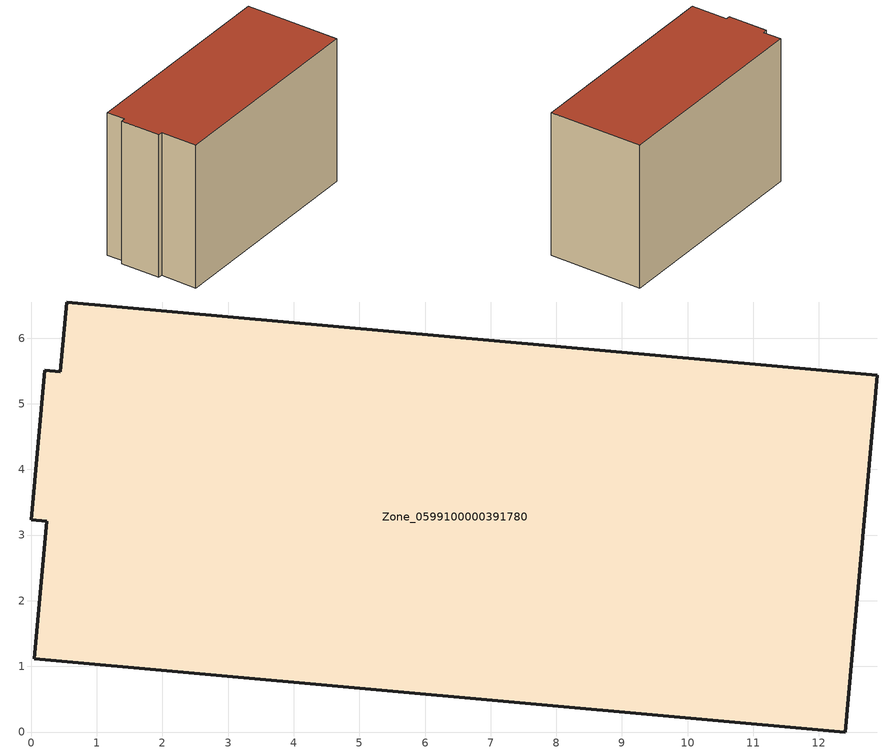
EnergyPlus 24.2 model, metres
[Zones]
Zone_0599100000391780
 floor ground (C_G): 12.89,5.43 12.4,0 0.05,1.12 0.24,3.21 0,3.23 0.21,5.51 0.45,5.49 0.54,6.55 z0
 wall outside (C_F): 0.45,5.49 0.21,5.51 0,3.23 0.24,3.21 0.05,1.12 12.4,0 12.89,5.43 0.54,6.55 0.45,5.49 z0:8.48
 roof outside (C_R): 12.89,5.43 0.54,6.55 0.45,5.49 0.21,5.51 0,3.23 0.24,3.21 0.05,1.12 12.4,0 z8.48
[BUILDING]
Pand.0599100000391780: North Axis=0; Terrain=City; Loads Convergence Tolerance Value=0.04; Temperature Convergence Tolerance Value=0.4; Solar Distribution=FullExterior; Maximum Number of Warmup Days=25; Minimum Number of Warmup Days=1
[Site:Location]
Rotterdam.The.Hague.AP_ZH_NLD Design_Conditions: Latitude=51.96; Longitude=4.45; Time Zone=1; Elevation=-4.5
[SITE:GROUNDTEMPERATURE:BUILDINGSURFACE]
18, 18, 18, 18, 18, 18, 18, 18, 18, 18, 18, 18
[MATERIAL] Thermal Absorptance=0.9; Solar Absorptance=0.7; Visible Absorptance=0.7
Name | Roughness | Thickness | Conductivity | Density | Specific Heat
G.TI.1992-2005 | MediumSmooth | 0.15 | 0.06 | 540 | 1210
F.TI.1992-2005 | Rough | 0.3 | 0.12 | 1920 | 840
R.TI.1992-2005 | MediumRough | 0.2 | 0.08 | 1500 | 1000
[CONSTRUCTION]
C_G: G.TI.1992-2005
C_F: F.TI.1992-2005
C_R: R.TI.1992-2005
[ZONE]
Zone_0599100000391780: Type=1; Multiplier=1; Ceiling Height=Autocalculate; Volume=Autocalculate; Floor Area=autocalculate; Part of Total Floor Area=Yes
[ZONEINFILTRATION:DESIGNFLOWRATE]
Infil_Zone_0599100000391780: Zone or ZoneList or Space or SpaceList=Zone_0599100000391780; Schedule=AlwaysOn; Design Flow Rate Calculation Method=Flow/Area; Flow Rate per Floor Area=0.0015; Constant Term Coefficient=1; Temperature Term Coefficient=0; Velocity Term Coefficient=0; Velocity Squared Term Coefficient=0
[HVACTEMPLATE:ZONE:IDEALLOADSAIRSYSTEM]
Zone_0599100000391780: Maximum Heating Supply Air Temperature=50; Minimum Cooling Supply Air Temperature=13; Maximum Heating Supply Air Humidity Ratio=0.0156; Minimum Cooling Supply Air Humidity Ratio=0.0077; Heating Limit=NoLimit; Cooling Limit=NoLimit; Dehumidification Control Type=ConstantSensibleHeatRatio; Cooling Sensible Heat Ratio=0.7; Dehumidification Setpoint=60; Humidification Control Type=None; Humidification Setpoint=30; Outdoor Air Method=None; Outdoor Air Flow Rate per Person=0.00944; Outdoor Air Flow Rate per Zone Floor Area=0; Outdoor Air Flow Rate per Zone=0; Demand Controlled Ventilation Type=None; Outdoor Air Economizer Type=NoEconomizer; Heat Recovery Type=None; Sensible Heat Recovery Effectiveness=0.7; Latent Heat Recovery Effectiveness=0.65
[ZONECONTROL:THERMOSTAT]
ThermostatControl_Zone_0599100000391780: Zone or ZoneList=Zone_0599100000391780; Control Type Schedule=DualSetpointControlType; Control 1=Thermostat_Zone_0599100000391780; Temperature Difference Between Cutout And Setpoint=0
[THERMOSTATSETPOINT:DUALSETPOINT]
Thermostat_Zone_0599100000391780: Heating Setpoint Temperature Schedule=HeatingSetpoint_Zone_0599100000391780; Cooling Setpoint Temperature Schedule=CoolingSetpoint_Zone_0599100000391780
[SCHEDULE:COMPACT]
HeatingSetpoint_Zone_0599100000391780: Through: 12/31, For: AllDays, Until: 24:00, 21
CoolingSetpoint_Zone_0599100000391780: Through: 12/31, For: AllDays, Until: 24:00, 24
DualSetpointControlType: Through: 12/31, For: AllDays, Until: 24:00, 4
AlwaysOn: Through: 12/31, For: AllDays, Until: 24:00, 1
